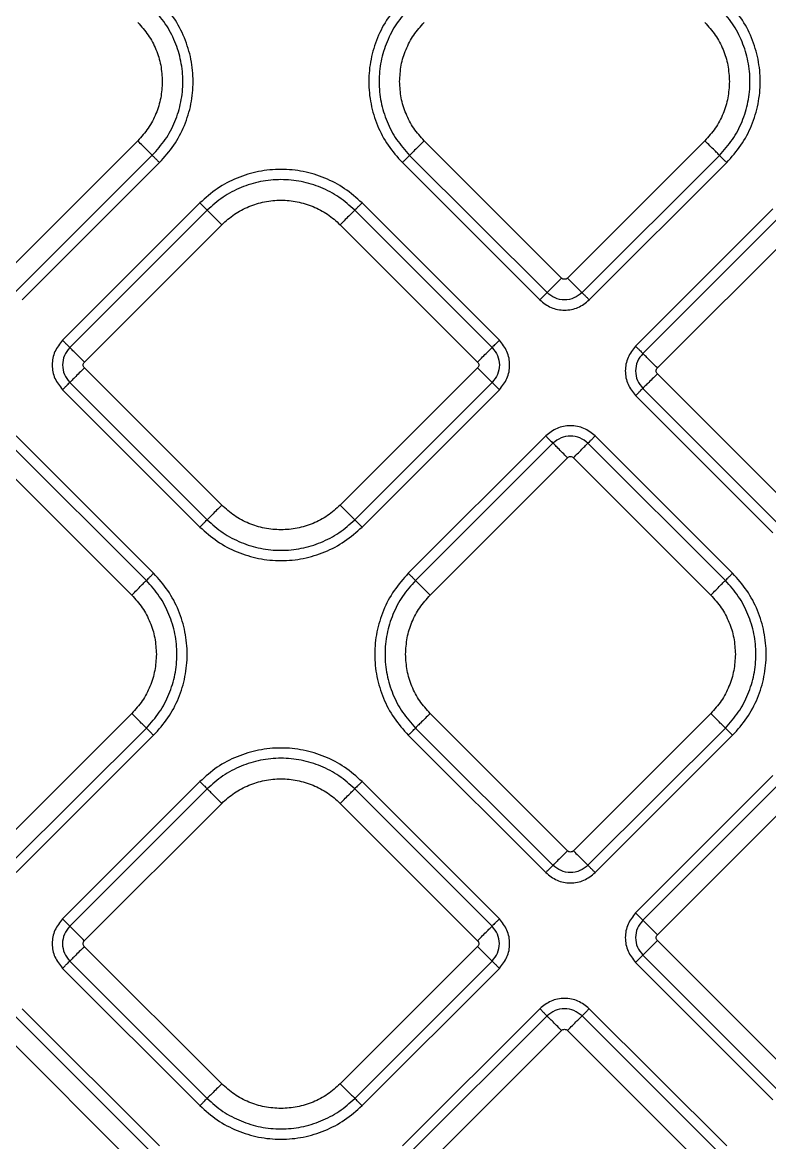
# Model space of a CAD drawing. Extents: x 939 to 1039, y 781 to 934.
# Drawn here: x 992.18 to 995.76, y 843.05 to 848.43 of the extents above; entities that cross this region are included whole.
import ezdxf

# ---------------------------------------------------------------- set-up
doc = ezdxf.new("R2010")
doc.units = 0
doc.header["$MEASUREMENT"] = 0
doc.layers.add('1', color=4, linetype='Continuous')

# ---------------------------------------------------------------- blocks, each defined once
blk = doc.blocks.new('Envoy')
at = {"layer": '1', "color": 3, "linetype": 'Continuous', "lineweight": 25}
for p, q in [((54.0744, 48.6874), (53.4156, 48.0286)), ((56.1068, 48.0285), (55.4479, 48.6874)), ((56.7939, 48.6874), (56.135, 48.0285)), ((53.4853, 47.9588), (54.1441, 48.6177)), ((55.3782, 48.6176), (56.037, 47.9588)), ((56.2048, 47.9588), (56.8636, 48.6176)), ((53.5202, 47.924), (54.179, 48.5828)), ((55.3434, 48.5828), (56.0022, 47.924)), ((56.2397, 47.924), (56.8985, 48.5828)), ((54.3725, 48.3893), (53.7137, 47.7305)), ((55.8086, 47.7305), (55.1498, 48.3893)), ((54.4074, 48.3544), (53.7486, 47.6956)), ((55.7738, 47.6956), (55.115, 48.3544)), ((57.1205, 48.3608), (56.4617, 47.7019)), ((57.1554, 48.3259), (56.4965, 47.6671)), ((53.8183, 47.6258), (54.4771, 48.2847)), ((55.0452, 48.2847), (55.7041, 47.6258)), ((56.5662, 47.5973), (57.2251, 48.2562)), ((54.4771, 46.9387), (53.8183, 47.5976)), ((55.7041, 47.5976), (55.0452, 46.9387)), ((53.7486, 47.5278), (54.4074, 46.869)), ((55.115, 46.869), (55.7738, 47.5278)), ((57.2251, 46.9102), (56.5662, 47.5691)), ((53.7137, 47.493), (54.3725, 46.8342)), ((55.1498, 46.8342), (55.8086, 47.493)), ((56.4617, 47.4645), (57.1205, 46.8056)), ((56.4965, 47.4993), (57.1554, 46.8405)), ((54.1505, 46.6121), (53.4917, 47.2709)), ((56.0307, 47.2709), (55.3719, 46.6121)), ((56.927, 46.6121), (56.2682, 47.2709)), ((54.1156, 46.5772), (53.4568, 47.2361)), ((56.0656, 47.2361), (55.4067, 46.5773)), ((56.8921, 46.5773), (56.2333, 47.2361)), ((53.387, 47.1663), (54.0459, 46.5075)), ((55.4764, 46.5075), (56.1353, 47.1664)), ((56.1636, 47.1664), (56.8224, 46.5075)), ((54.0459, 45.9394), (53.387, 45.2805)), ((56.1353, 45.2806), (55.4764, 45.9394)), ((56.8224, 45.9394), (56.1636, 45.2806)), ((53.4568, 45.2108), (54.1156, 45.8696)), ((55.4067, 45.8697), (56.0656, 45.2108)), ((56.2333, 45.2108), (56.8921, 45.8697)), ((53.4917, 45.176), (54.1505, 45.8348)), ((55.3719, 45.8348), (56.0307, 45.176)), ((56.2682, 45.176), (56.927, 45.8348)), ((57.1205, 45.6413), (56.4617, 44.9825)), ((54.3725, 45.6128), (53.7137, 44.9539)), ((55.8086, 44.9539), (55.1498, 45.6128)), ((57.1554, 45.6064), (56.4966, 44.9476)), ((54.4074, 45.5779), (53.7485, 44.9191)), ((55.7738, 44.9191), (55.1149, 45.5779)), ((56.5663, 44.8778), (57.2251, 45.5367)), ((53.8182, 44.8493), (54.4771, 45.5082)), ((55.0452, 45.5082), (55.704, 44.8493)), ((57.2251, 44.1907), (56.5663, 44.8496)), ((54.4771, 44.1622), (53.8182, 44.8211)), ((55.704, 44.8211), (55.0452, 44.1622)), ((56.4966, 44.7798), (57.1554, 44.121)), ((53.7485, 44.7513), (54.4074, 44.0925)), ((55.1149, 44.0925), (55.7738, 44.7513)), ((56.4617, 44.745), (57.1205, 44.0862)), ((53.7137, 44.7165), (54.3725, 44.0576)), ((55.1498, 44.0576), (55.8086, 44.7165)), ((54.179, 43.8641), (53.5202, 44.5229)), ((56.0022, 44.5229), (55.3434, 43.8641)), ((56.8985, 43.8641), (56.2397, 44.5229)), ((54.1441, 43.8293), (53.4853, 44.4881)), ((56.037, 44.4881), (55.3782, 43.8292)), ((56.8636, 43.8292), (56.2048, 44.4881)), ((53.4156, 44.4184), (54.0744, 43.7595)), ((55.4479, 43.7595), (56.1068, 44.4183)), ((56.135, 44.4183), (56.7939, 43.7595))]:
    blk.add_line(p, q, dxfattribs=at)
for points, knots in [([(54.179, 48.5828), (54.203, 48.6097), (54.2509, 48.6635), (54.3012, 48.76), (54.3329, 48.8635), (54.3435, 48.9715), (54.3329, 49.0794), (54.3012, 49.183), (54.2509, 49.2795), (54.203, 49.3332), (54.179, 49.3601)], [0, 0, 0, 0, 0.1249999, 0.2499999, 0.375, 0.5, 0.625, 0.7500001, 0.8750001, 1, 1, 1, 1]), ([(55.3434, 49.3601), (55.3194, 49.3332), (55.2714, 49.2794), (55.2211, 49.1829), (55.1894, 49.0794), (55.1789, 48.9714), (55.1894, 48.8635), (55.2211, 48.7599), (55.2714, 48.6634), (55.3194, 48.6097), (55.3434, 48.5828)], [0, 0, 0, 0, 0.1250001, 0.25, 0.375, 0.5, 0.625, 0.75, 0.8749999, 1, 1, 1, 1]), ([(56.8985, 48.5828), (56.9225, 48.6097), (56.9704, 48.6634), (57.0207, 48.7599), (57.0524, 48.8635), (57.063, 48.9714), (57.0524, 49.0794), (57.0207, 49.1829), (56.9704, 49.2794), (56.9225, 49.3332), (56.8985, 49.3601)], [0, 0, 0, 0, 0.1250001, 0.25, 0.375, 0.5, 0.625, 0.75, 0.8749999, 1, 1, 1, 1]), ([(54.1441, 48.6177), (54.166, 48.6422), (54.2096, 48.6911), (54.2554, 48.7789), (54.2843, 48.8732), (54.2939, 48.9715), (54.2843, 49.0697), (54.2554, 49.164), (54.2096, 49.2518), (54.166, 49.3008), (54.1441, 49.3253)], [0, 0, 0, 0, 0.125, 0.25, 0.375, 0.5, 0.625, 0.75, 0.875, 1, 1, 1, 1]), ([(55.3782, 49.3252), (55.3564, 49.3008), (55.3127, 49.2518), (55.2669, 49.164), (55.2381, 49.0697), (55.2285, 48.9714), (55.2381, 48.8732), (55.2669, 48.7789), (55.3127, 48.6911), (55.3564, 48.6421), (55.3782, 48.6176)], [0, 0, 0, 0, 0.125, 0.25, 0.375, 0.5, 0.625, 0.75, 0.875, 1, 1, 1, 1]), ([(56.8636, 48.6176), (56.8854, 48.6421), (56.9291, 48.6911), (56.9749, 48.7789), (57.0037, 48.8732), (57.0134, 48.9714), (57.0037, 49.0697), (56.9749, 49.164), (56.9291, 49.2518), (56.8854, 49.3008), (56.8636, 49.3252)], [0, 0, 0, 0, 0.125, 0.25, 0.375, 0.5, 0.625, 0.75, 0.875, 1, 1, 1, 1]), ([(54.0744, 49.2555), (54.0919, 49.2359), (54.127, 49.1966), (54.1636, 49.1261), (54.1876, 49.0504), (54.1906, 48.9978), (54.1921, 48.9715)], [0, 0, 0, 0, 0.25, 0.5, 0.75, 1, 1, 1, 1]), ([(55.3303, 48.9714), (55.3318, 48.9977), (55.3347, 49.0503), (55.3588, 49.126), (55.3953, 49.1966), (55.4304, 49.2359), (55.4479, 49.2555)], [0, 0, 0, 0, 0.25, 0.499999, 0.75, 1, 1, 1, 1]), ([(56.7939, 49.2555), (56.8114, 49.2359), (56.8465, 49.1966), (56.883, 49.126), (56.9071, 49.0503), (56.9101, 48.9977), (56.9115, 48.9714)], [0, 0, 0, 0, 0.249999, 0.5, 0.75, 1, 1, 1, 1]), ([(54.1921, 48.9715), (54.1906, 48.9452), (54.1876, 48.8926), (54.1636, 48.8169), (54.127, 48.7463), (54.0919, 48.7071), (54.0744, 48.6874)], [0, 0, 0, 0, 0.25, 0.500001, 0.75, 1, 1, 1, 1]), ([(55.4479, 48.6874), (55.4304, 48.707), (55.3953, 48.7463), (55.3588, 48.8168), (55.3347, 48.8925), (55.3318, 48.9451), (55.3303, 48.9714)], [0, 0, 0, 0, 0.25, 0.500001, 0.75, 1, 1, 1, 1]), ([(56.9115, 48.9714), (56.9101, 48.9451), (56.9071, 48.8925), (56.883, 48.8168), (56.8465, 48.7463), (56.8114, 48.707), (56.7939, 48.6874)], [0, 0, 0, 0, 0.25, 0.5, 0.750001, 1, 1, 1, 1]), ([(54.1441, 48.6177), (54.1419, 48.6199), (54.1375, 48.6243), (54.1209, 48.6409), (54.0992, 48.6626), (54.0827, 48.6791), (54.0744, 48.6874)], [0, 0, 0, 0, 0.25001, 0.500003, 0.750001, 1, 1, 1, 1]), ([(55.4479, 48.6874), (55.4397, 48.6791), (55.4231, 48.6625), (55.4014, 48.6409), (55.3848, 48.6243), (55.3804, 48.6199), (55.3782, 48.6176)], [0, 0, 0, 0, 0.2500003, 0.4999966, 0.7499899, 1, 1, 1, 1]), ([(56.8636, 48.6176), (56.8614, 48.6199), (56.857, 48.6243), (56.8404, 48.6409), (56.8187, 48.6625), (56.8022, 48.6791), (56.7939, 48.6874)], [0, 0, 0, 0, 0.250011, 0.500005, 0.750002, 1, 1, 1, 1]), ([(54.1441, 48.6177), (54.1452, 48.6166), (54.1474, 48.6144), (54.1557, 48.6061), (54.1666, 48.5952), (54.1748, 48.587), (54.179, 48.5828)], [0, 0, 0, 0, 0.250001, 0.5, 0.749995, 1, 1, 1, 1]), ([(55.3434, 48.5828), (55.3475, 48.5869), (55.3558, 48.5952), (55.3666, 48.606), (55.3749, 48.6143), (55.3771, 48.6165), (55.3782, 48.6176)], [0, 0, 0, 0, 0.250005, 0.499999, 0.750002, 1, 1, 1, 1]), ([(56.8636, 48.6176), (56.8647, 48.6165), (56.8669, 48.6143), (56.8752, 48.606), (56.8861, 48.5952), (56.8943, 48.5869), (56.8985, 48.5828)], [0, 0, 0, 0, 0.2500008, 0.5000004, 0.7499941, 1, 1, 1, 1]), ([(55.1498, 48.3893), (55.1229, 48.4133), (55.0692, 48.4612), (54.9727, 48.5115), (54.8691, 48.5432), (54.7612, 48.5538), (54.6532, 48.5432), (54.5497, 48.5115), (54.4532, 48.4612), (54.3994, 48.4133), (54.3725, 48.3893)], [0, 0, 0, 0, 0.125, 0.25, 0.375, 0.5, 0.625, 0.75, 0.875, 1, 1, 1, 1]), ([(55.115, 48.3544), (55.0905, 48.3762), (55.0416, 48.4199), (54.9537, 48.4657), (54.8595, 48.4945), (54.7612, 48.5041), (54.6629, 48.4945), (54.5686, 48.4657), (54.4808, 48.4199), (54.4319, 48.3762), (54.4074, 48.3544)], [0, 0, 0, 0, 0.125, 0.25, 0.375, 0.5, 0.625, 0.75, 0.875, 1, 1, 1, 1]), ([(54.3725, 48.3893), (54.3767, 48.3851), (54.3849, 48.3768), (54.3958, 48.366), (54.4041, 48.3577), (54.4063, 48.3555), (54.4074, 48.3544)], [0, 0, 0, 0, 0.250007, 0.500002, 0.750001, 1, 1, 1, 1]), ([(54.4771, 48.2847), (54.4968, 48.3022), (54.5361, 48.3373), (54.6066, 48.374), (54.6823, 48.3972), (54.7612, 48.4049), (54.8401, 48.3972), (54.9158, 48.374), (54.9863, 48.3373), (55.0256, 48.3022), (55.0452, 48.2847)], [0, 0, 0, 0, 0.125, 0.25, 0.375, 0.5, 0.625, 0.75, 0.875, 1, 1, 1, 1]), ([(55.115, 48.3544), (55.1161, 48.3555), (55.1183, 48.3577), (55.1266, 48.366), (55.1374, 48.3768), (55.1457, 48.3851), (55.1498, 48.3893)], [0, 0, 0, 0, 0.25, 0.5, 0.74999, 1, 1, 1, 1]), ([(54.4771, 48.2847), (54.4688, 48.293), (54.4523, 48.3095), (54.4306, 48.3312), (54.414, 48.3478), (54.4096, 48.3522), (54.4074, 48.3544)], [0, 0, 0, 0, 0.2500004, 0.4999968, 0.7499903, 1, 1, 1, 1]), ([(55.115, 48.3544), (55.1128, 48.3522), (55.1083, 48.3478), (55.0917, 48.3312), (55.0701, 48.3095), (55.0535, 48.293), (55.0452, 48.2847)], [0, 0, 0, 0, 0.250009, 0.500004, 0.749998, 1, 1, 1, 1]), ([(56.1068, 48.0285), (56.0985, 48.0203), (56.0819, 48.0037), (56.0603, 47.982), (56.0437, 47.9655), (56.0393, 47.961), (56.037, 47.9588)], [0, 0, 0, 0, 0.25, 0.499998, 0.749991, 1, 1, 1, 1]), ([(56.135, 48.0285), (56.133, 48.0269), (56.1288, 48.0236), (56.1209, 48.0222), (56.113, 48.0236), (56.1088, 48.0269), (56.1068, 48.0285)], [0, 0, 0, 0, 0.250234, 0.500008, 0.749782, 1, 1, 1, 1]), ([(56.135, 48.0285), (56.1433, 48.0203), (56.1599, 48.0037), (56.1815, 47.982), (56.1981, 47.9655), (56.2026, 47.961), (56.2048, 47.9588)], [0, 0, 0, 0, 0.249998, 0.499996, 0.749989, 1, 1, 1, 1]), ([(56.037, 47.9588), (56.0359, 47.9577), (56.0337, 47.9555), (56.0254, 47.9472), (56.0146, 47.9364), (56.0063, 47.9281), (56.0022, 47.924)], [0, 0, 0, 0, 0.250001, 0.499999, 0.749995, 1, 1, 1, 1]), ([(56.2048, 47.9588), (56.1925, 47.9491), (56.168, 47.9298), (56.1209, 47.9212), (56.0739, 47.9298), (56.0493, 47.9491), (56.037, 47.9588)], [0, 0, 0, 0, 0.249863, 0.499987, 0.750125, 1, 1, 1, 1]), ([(56.2397, 47.924), (56.2355, 47.9281), (56.2272, 47.9364), (56.2164, 47.9472), (56.2081, 47.9555), (56.2059, 47.9577), (56.2048, 47.9588)], [0, 0, 0, 0, 0.250005, 0.500002, 0.75, 1, 1, 1, 1]), ([(56.0022, 47.924), (56.0195, 47.9102), (56.0543, 47.8828), (56.1209, 47.8708), (56.1876, 47.8828), (56.2223, 47.9102), (56.2397, 47.924)], [0, 0, 0, 0, 0.250071, 0.500018, 0.749932, 1, 1, 1, 1]), ([(53.7137, 47.7305), (53.7, 47.7131), (53.6726, 47.6784), (53.6605, 47.6117), (53.6725, 47.5451), (53.7, 47.5103), (53.7137, 47.493)], [0, 0, 0, 0, 0.2500671, 0.499983, 0.7499297, 1, 1, 1, 1]), ([(53.7137, 47.7305), (53.7179, 47.7263), (53.7261, 47.718), (53.7369, 47.7072), (53.7452, 47.6989), (53.7475, 47.6967), (53.7486, 47.6956)], [0, 0, 0, 0, 0.250008, 0.500001, 0.75, 1, 1, 1, 1]), ([(53.7486, 47.6956), (53.7389, 47.6833), (53.7195, 47.6588), (53.711, 47.6117), (53.7195, 47.5647), (53.7389, 47.5401), (53.7486, 47.5278)], [0, 0, 0, 0, 0.249861, 0.499986, 0.750124, 1, 1, 1, 1]), ([(53.8183, 47.6258), (53.81, 47.6341), (53.7934, 47.6507), (53.7718, 47.6723), (53.7552, 47.6889), (53.7508, 47.6934), (53.7486, 47.6956)], [0, 0, 0, 0, 0.250001, 0.4999966, 0.7499905, 1, 1, 1, 1]), ([(55.7041, 47.6258), (55.7124, 47.6341), (55.7289, 47.6507), (55.7506, 47.6723), (55.7672, 47.6889), (55.7716, 47.6934), (55.7738, 47.6956)], [0, 0, 0, 0, 0.250001, 0.499998, 0.749991, 1, 1, 1, 1]), ([(55.8086, 47.7305), (55.8045, 47.7263), (55.7962, 47.718), (55.7854, 47.7072), (55.7771, 47.6989), (55.7749, 47.6967), (55.7738, 47.6956)], [0, 0, 0, 0, 0.250002, 0.5, 0.75, 1, 1, 1, 1]), ([(55.7738, 47.6956), (55.7835, 47.6833), (55.8028, 47.6588), (55.8114, 47.6117), (55.8028, 47.5647), (55.7835, 47.5401), (55.7738, 47.5278)], [0, 0, 0, 0, 0.249861, 0.499986, 0.750123, 1, 1, 1, 1]), ([(55.8086, 47.493), (55.8224, 47.5103), (55.8498, 47.5451), (55.8619, 47.6117), (55.8498, 47.6784), (55.8224, 47.7131), (55.8086, 47.7305)], [0, 0, 0, 0, 0.250071, 0.500017, 0.749933, 1, 1, 1, 1]), ([(56.4617, 47.7019), (56.448, 47.6846), (56.4205, 47.6498), (56.4085, 47.5832), (56.4205, 47.5166), (56.448, 47.4818), (56.4617, 47.4645)], [0, 0, 0, 0, 0.250067, 0.499983, 0.74993, 1, 1, 1, 1]), ([(56.4617, 47.7019), (56.4658, 47.6978), (56.4741, 47.6895), (56.4849, 47.6787), (56.4932, 47.6704), (56.4954, 47.6682), (56.4965, 47.6671)], [0, 0, 0, 0, 0.2500066, 0.5000007, 0.7500005, 1, 1, 1, 1]), ([(53.8183, 47.5976), (53.8166, 47.5996), (53.8134, 47.6038), (53.8119, 47.6117), (53.8134, 47.6196), (53.8166, 47.6238), (53.8183, 47.6258)], [0, 0, 0, 0, 0.2502321, 0.4999997, 0.7497719, 1, 1, 1, 1]), ([(55.7041, 47.6258), (55.7057, 47.6238), (55.709, 47.6196), (55.7104, 47.6117), (55.709, 47.6038), (55.7057, 47.5996), (55.7041, 47.5976)], [0, 0, 0, 0, 0.250231, 0.5, 0.749765, 1, 1, 1, 1]), ([(56.4965, 47.6671), (56.4869, 47.6548), (56.4675, 47.6303), (56.4589, 47.5832), (56.4675, 47.5361), (56.4869, 47.5116), (56.4965, 47.4993)], [0, 0, 0, 0, 0.249861, 0.499986, 0.750123, 1, 1, 1, 1]), ([(56.5662, 47.5973), (56.558, 47.6056), (56.5414, 47.6222), (56.5198, 47.6438), (56.5032, 47.6604), (56.4987, 47.6648), (56.4965, 47.6671)], [0, 0, 0, 0, 0.2499979, 0.499996, 0.7499894, 1, 1, 1, 1]), ([(53.8183, 47.5976), (53.81, 47.5893), (53.7934, 47.5727), (53.7718, 47.5511), (53.7552, 47.5345), (53.7508, 47.5301), (53.7486, 47.5278)], [0, 0, 0, 0, 0.2500004, 0.4999962, 0.7499903, 1, 1, 1, 1]), ([(55.7041, 47.5976), (55.7124, 47.5893), (55.7289, 47.5727), (55.7506, 47.5511), (55.7672, 47.5345), (55.7716, 47.5301), (55.7738, 47.5278)], [0, 0, 0, 0, 0.25, 0.499998, 0.749991, 1, 1, 1, 1]), ([(56.5662, 47.5691), (56.5646, 47.5711), (56.5614, 47.5753), (56.5599, 47.5832), (56.5614, 47.5911), (56.5646, 47.5953), (56.5662, 47.5973)], [0, 0, 0, 0, 0.2502254, 0.5, 0.7497746, 1, 1, 1, 1]), ([(53.7137, 47.493), (53.7179, 47.4971), (53.7261, 47.5054), (53.7369, 47.5162), (53.7452, 47.5245), (53.7475, 47.5267), (53.7486, 47.5278)], [0, 0, 0, 0, 0.250008, 0.500001, 0.75, 1, 1, 1, 1]), ([(55.7738, 47.5278), (55.7749, 47.5267), (55.7771, 47.5245), (55.7854, 47.5162), (55.7962, 47.5054), (55.8045, 47.4971), (55.8086, 47.493)], [0, 0, 0, 0, 0.25, 0.5, 0.749998, 1, 1, 1, 1]), ([(56.5662, 47.5691), (56.558, 47.5608), (56.5414, 47.5442), (56.5198, 47.5226), (56.5032, 47.506), (56.4987, 47.5015), (56.4965, 47.4993)], [0, 0, 0, 0, 0.249998, 0.4999962, 0.7499893, 1, 1, 1, 1]), ([(56.4617, 47.4645), (56.4658, 47.4686), (56.4741, 47.4769), (56.4849, 47.4877), (56.4932, 47.496), (56.4954, 47.4982), (56.4965, 47.4993)], [0, 0, 0, 0, 0.250008, 0.500001, 0.75, 1, 1, 1, 1]), ([(56.2682, 47.2709), (56.2508, 47.2847), (56.2161, 47.3121), (56.1494, 47.3241), (56.0828, 47.3121), (56.048, 47.2847), (56.0307, 47.2709)], [0, 0, 0, 0, 0.250066, 0.499983, 0.749931, 1, 1, 1, 1]), ([(56.0307, 47.2709), (56.0348, 47.2668), (56.0431, 47.2585), (56.0539, 47.2477), (56.0622, 47.2394), (56.0644, 47.2372), (56.0656, 47.2361)], [0, 0, 0, 0, 0.250007, 0.499999, 0.749998, 1, 1, 1, 1]), ([(56.2333, 47.2361), (56.221, 47.2458), (56.1965, 47.2651), (56.1494, 47.2737), (56.1024, 47.2651), (56.0778, 47.2458), (56.0656, 47.2361)], [0, 0, 0, 0, 0.24986, 0.499987, 0.750123, 1, 1, 1, 1]), ([(56.2682, 47.2709), (56.264, 47.2668), (56.2557, 47.2585), (56.2449, 47.2477), (56.2366, 47.2394), (56.2344, 47.2372), (56.2333, 47.2361)], [0, 0, 0, 0, 0.250007, 0.499999, 0.749998, 1, 1, 1, 1]), ([(56.1353, 47.1664), (56.127, 47.1746), (56.1104, 47.1912), (56.0888, 47.2129), (56.0722, 47.2295), (56.0678, 47.2339), (56.0656, 47.2361)], [0, 0, 0, 0, 0.2500005, 0.4999957, 0.7499907, 1, 1, 1, 1]), ([(56.1636, 47.1664), (56.1718, 47.1746), (56.1884, 47.1912), (56.21, 47.2129), (56.2266, 47.2295), (56.2311, 47.2339), (56.2333, 47.2361)], [0, 0, 0, 0, 0.2500005, 0.4999957, 0.7499907, 1, 1, 1, 1]), ([(56.1353, 47.1664), (56.1374, 47.168), (56.1415, 47.1713), (56.1494, 47.1727), (56.1573, 47.1713), (56.1615, 47.168), (56.1636, 47.1664)], [0, 0, 0, 0, 0.250236, 0.499991, 0.749764, 1, 1, 1, 1]), ([(54.4771, 46.9387), (54.4688, 46.9305), (54.4523, 46.9139), (54.4306, 46.8922), (54.414, 46.8756), (54.4096, 46.8712), (54.4074, 46.869)], [0, 0, 0, 0, 0.249999, 0.499997, 0.74999, 1, 1, 1, 1]), ([(55.0452, 46.9387), (55.0256, 46.9212), (54.9863, 46.8861), (54.9158, 46.8494), (54.8401, 46.8262), (54.7612, 46.8185), (54.6823, 46.8262), (54.6066, 46.8494), (54.5361, 46.8861), (54.4968, 46.9212), (54.4771, 46.9387)], [0, 0, 0, 0, 0.125, 0.25, 0.375, 0.5, 0.625, 0.75, 0.875, 1, 1, 1, 1]), ([(55.0452, 46.9387), (55.0535, 46.9305), (55.0701, 46.9139), (55.0917, 46.8922), (55.1083, 46.8756), (55.1128, 46.8712), (55.115, 46.869)], [0, 0, 0, 0, 0.2500005, 0.4999958, 0.7499908, 1, 1, 1, 1]), ([(54.3725, 46.8342), (54.3767, 46.8383), (54.3849, 46.8466), (54.3958, 46.8574), (54.4041, 46.8657), (54.4063, 46.8679), (54.4074, 46.869)], [0, 0, 0, 0, 0.250007, 0.500001, 0.75, 1, 1, 1, 1]), ([(54.3725, 46.8342), (54.3994, 46.8102), (54.4532, 46.7622), (54.5497, 46.7119), (54.6532, 46.6802), (54.7612, 46.6696), (54.8691, 46.6802), (54.9727, 46.7119), (55.0692, 46.7622), (55.1229, 46.8102), (55.1498, 46.8342)], [0, 0, 0, 0, 0.125, 0.25, 0.375, 0.5, 0.625, 0.75, 0.875, 1, 1, 1, 1]), ([(54.4074, 46.869), (54.4319, 46.8472), (54.4808, 46.8035), (54.5686, 46.7577), (54.6629, 46.7289), (54.7612, 46.7193), (54.8595, 46.7289), (54.9537, 46.7577), (55.0416, 46.8035), (55.0905, 46.8472), (55.115, 46.869)], [0, 0, 0, 0, 0.125, 0.25, 0.375, 0.5, 0.625, 0.75, 0.875, 1, 1, 1, 1]), ([(55.1498, 46.8342), (55.1457, 46.8383), (55.1374, 46.8466), (55.1266, 46.8574), (55.1183, 46.8657), (55.1161, 46.8679), (55.115, 46.869)], [0, 0, 0, 0, 0.25001, 0.499999, 0.75, 1, 1, 1, 1]), ([(54.1505, 46.6121), (54.1463, 46.6079), (54.1381, 46.5997), (54.1272, 46.5888), (54.1189, 46.5805), (54.1167, 46.5783), (54.1156, 46.5772)], [0, 0, 0, 0, 0.250007, 0.500001, 0.75, 1, 1, 1, 1]), ([(54.1505, 45.8348), (54.1745, 45.8617), (54.2224, 45.9154), (54.2727, 46.0119), (54.3044, 46.1155), (54.315, 46.2234), (54.3044, 46.3314), (54.2727, 46.4349), (54.2224, 46.5314), (54.1745, 46.5852), (54.1505, 46.6121)], [0, 0, 0, 0, 0.125, 0.25, 0.375, 0.5, 0.625, 0.75, 0.875, 1, 1, 1, 1]), ([(55.3719, 46.6121), (55.3479, 46.5852), (55.2999, 46.5315), (55.2496, 46.435), (55.2179, 46.3314), (55.2074, 46.2235), (55.2179, 46.1155), (55.2496, 46.012), (55.2999, 45.9155), (55.3479, 45.8617), (55.3719, 45.8348)], [0, 0, 0, 0, 0.125, 0.25, 0.375, 0.5, 0.625, 0.75, 0.875, 1, 1, 1, 1]), ([(55.3719, 46.6121), (55.376, 46.608), (55.3843, 46.5997), (55.3951, 46.5889), (55.4034, 46.5806), (55.4056, 46.5784), (55.4067, 46.5773)], [0, 0, 0, 0, 0.250004, 0.499998, 0.749999, 1, 1, 1, 1]), ([(56.927, 46.6121), (56.9228, 46.608), (56.9146, 46.5997), (56.9037, 46.5889), (56.8954, 46.5806), (56.8932, 46.5784), (56.8921, 46.5773)], [0, 0, 0, 0, 0.250009, 0.499999, 0.75, 1, 1, 1, 1]), ([(56.927, 45.8348), (56.951, 45.8617), (56.9989, 45.9155), (57.0492, 46.012), (57.0809, 46.1155), (57.0915, 46.2235), (57.0809, 46.3314), (57.0492, 46.435), (56.9989, 46.5315), (56.951, 46.5852), (56.927, 46.6121)], [0, 0, 0, 0, 0.125, 0.25, 0.375, 0.5, 0.625, 0.75, 0.875, 1, 1, 1, 1]), ([(54.0459, 46.5075), (54.0542, 46.5158), (54.0707, 46.5323), (54.0924, 46.554), (54.109, 46.5706), (54.1134, 46.575), (54.1156, 46.5772)], [0, 0, 0, 0, 0.25, 0.499996, 0.74999, 1, 1, 1, 1]), ([(54.1156, 45.8696), (54.1374, 45.8941), (54.1811, 45.9431), (54.2269, 46.0309), (54.2557, 46.1252), (54.2654, 46.2234), (54.2557, 46.3217), (54.2269, 46.416), (54.1811, 46.5038), (54.1374, 46.5528), (54.1156, 46.5772)], [0, 0, 0, 0, 0.125, 0.25, 0.375, 0.5, 0.625, 0.75, 0.875, 1, 1, 1, 1]), ([(55.4067, 46.5773), (55.3849, 46.5528), (55.3412, 46.5038), (55.2954, 46.416), (55.2666, 46.3217), (55.257, 46.2235), (55.2666, 46.1252), (55.2954, 46.0309), (55.3412, 45.9431), (55.3849, 45.8942), (55.4067, 45.8697)], [0, 0, 0, 0, 0.125, 0.25, 0.375, 0.5, 0.625, 0.75, 0.875, 1, 1, 1, 1]), ([(55.4764, 46.5075), (55.4682, 46.5158), (55.4516, 46.5324), (55.43, 46.554), (55.4134, 46.5706), (55.4089, 46.575), (55.4067, 46.5773)], [0, 0, 0, 0, 0.2500004, 0.4999978, 0.7499908, 1, 1, 1, 1]), ([(56.8224, 46.5075), (56.8307, 46.5158), (56.8472, 46.5324), (56.8689, 46.554), (56.8855, 46.5706), (56.8899, 46.575), (56.8921, 46.5773)], [0, 0, 0, 0, 0.250001, 0.499996, 0.749991, 1, 1, 1, 1]), ([(56.8921, 45.8697), (56.914, 45.8942), (56.9576, 45.9431), (57.0034, 46.0309), (57.0323, 46.1252), (57.0419, 46.2235), (57.0323, 46.3217), (57.0034, 46.416), (56.9576, 46.5038), (56.914, 46.5528), (56.8921, 46.5773)], [0, 0, 0, 0, 0.125, 0.25, 0.375, 0.5, 0.625, 0.75, 0.875, 1, 1, 1, 1]), ([(54.0459, 46.5075), (54.0634, 46.4879), (54.0985, 46.4486), (54.135, 46.378), (54.1591, 46.3023), (54.1621, 46.2497), (54.1635, 46.2234)], [0, 0, 0, 0, 0.25, 0.5, 0.75, 1, 1, 1, 1]), ([(55.3588, 46.2235), (55.3603, 46.2498), (55.3632, 46.3024), (55.3873, 46.3781), (55.4238, 46.4486), (55.4589, 46.4879), (55.4764, 46.5075)], [0, 0, 0, 0, 0.25, 0.5, 0.75, 1, 1, 1, 1]), ([(56.8224, 46.5075), (56.8399, 46.4879), (56.875, 46.4486), (56.9116, 46.3781), (56.9356, 46.3024), (56.9386, 46.2498), (56.9401, 46.2235)], [0, 0, 0, 0, 0.25, 0.5, 0.75, 1, 1, 1, 1]), ([(54.1635, 46.2234), (54.1621, 46.1971), (54.1591, 46.1445), (54.135, 46.0688), (54.0985, 45.9983), (54.0634, 45.959), (54.0459, 45.9394)], [0, 0, 0, 0, 0.25, 0.5, 0.75, 1, 1, 1, 1]), ([(55.4764, 45.9394), (55.4589, 45.9591), (55.4238, 45.9983), (55.3873, 46.0689), (55.3632, 46.1446), (55.3603, 46.1972), (55.3588, 46.2235)], [0, 0, 0, 0, 0.25, 0.5, 0.75, 1, 1, 1, 1]), ([(56.9401, 46.2235), (56.9386, 46.1972), (56.9356, 46.1446), (56.9116, 46.0689), (56.875, 45.9983), (56.8399, 45.9591), (56.8224, 45.9394)], [0, 0, 0, 0, 0.25, 0.5, 0.75, 1, 1, 1, 1]), ([(54.1156, 45.8696), (54.1134, 45.8719), (54.109, 45.8763), (54.0924, 45.8929), (54.0707, 45.9145), (54.0542, 45.9311), (54.0459, 45.9394)], [0, 0, 0, 0, 0.25001, 0.500004, 0.749999, 1, 1, 1, 1]), ([(55.4764, 45.9394), (55.4682, 45.9311), (55.4516, 45.9146), (55.43, 45.8929), (55.4134, 45.8763), (55.4089, 45.8719), (55.4067, 45.8697)], [0, 0, 0, 0, 0.250001, 0.499998, 0.749991, 1, 1, 1, 1]), ([(56.8921, 45.8697), (56.8899, 45.8719), (56.8855, 45.8763), (56.8689, 45.8929), (56.8472, 45.9146), (56.8307, 45.9311), (56.8224, 45.9394)], [0, 0, 0, 0, 0.2500093, 0.5000044, 0.7499993, 1, 1, 1, 1]), ([(54.1156, 45.8696), (54.1167, 45.8685), (54.1189, 45.8663), (54.1272, 45.858), (54.1381, 45.8472), (54.1463, 45.8389), (54.1505, 45.8348)], [0, 0, 0, 0, 0.2499994, 0.4999985, 0.7499934, 1, 1, 1, 1]), ([(55.3719, 45.8348), (55.376, 45.839), (55.3843, 45.8472), (55.3951, 45.8581), (55.4034, 45.8664), (55.4056, 45.8686), (55.4067, 45.8697)], [0, 0, 0, 0, 0.2500037, 0.4999986, 0.7499996, 1, 1, 1, 1]), ([(56.8921, 45.8697), (56.8932, 45.8686), (56.8954, 45.8664), (56.9037, 45.8581), (56.9146, 45.8472), (56.9228, 45.839), (56.927, 45.8348)], [0, 0, 0, 0, 0.2500002, 0.5000011, 0.7499906, 1, 1, 1, 1]), ([(55.1498, 45.6128), (55.1229, 45.6367), (55.0691, 45.6847), (54.9727, 45.735), (54.8691, 45.7667), (54.7611, 45.7773), (54.6532, 45.7667), (54.5496, 45.735), (54.4531, 45.6847), (54.3994, 45.6367), (54.3725, 45.6128)], [0, 0, 0, 0, 0.125, 0.25, 0.375, 0.5, 0.625, 0.75, 0.875, 1, 1, 1, 1]), ([(55.1149, 45.5779), (55.0905, 45.5997), (55.0415, 45.6434), (54.9537, 45.6892), (54.8594, 45.718), (54.7611, 45.7276), (54.6629, 45.718), (54.5686, 45.6892), (54.4808, 45.6434), (54.4318, 45.5997), (54.4074, 45.5779)], [0, 0, 0, 0, 0.125, 0.25, 0.375, 0.5, 0.625, 0.75, 0.875, 1, 1, 1, 1]), ([(54.3725, 45.6128), (54.3766, 45.6086), (54.3849, 45.6003), (54.3957, 45.5895), (54.404, 45.5812), (54.4063, 45.579), (54.4074, 45.5779)], [0, 0, 0, 0, 0.250004, 0.5, 0.749999, 1, 1, 1, 1]), ([(54.4771, 45.5082), (54.4967, 45.5257), (54.536, 45.5608), (54.6066, 45.5975), (54.6822, 45.6207), (54.7611, 45.6284), (54.8401, 45.6207), (54.9157, 45.5975), (54.9863, 45.5608), (55.0256, 45.5257), (55.0452, 45.5082)], [0, 0, 0, 0, 0.125, 0.25, 0.375, 0.5, 0.625, 0.75, 0.875, 1, 1, 1, 1]), ([(55.1498, 45.6128), (55.1457, 45.6086), (55.1374, 45.6003), (55.1266, 45.5895), (55.1183, 45.5812), (55.116, 45.579), (55.1149, 45.5779)], [0, 0, 0, 0, 0.250004, 0.499999, 0.75, 1, 1, 1, 1]), ([(54.4771, 45.5082), (54.4688, 45.5164), (54.4523, 45.533), (54.4306, 45.5547), (54.414, 45.5713), (54.4096, 45.5757), (54.4074, 45.5779)], [0, 0, 0, 0, 0.2499993, 0.4999969, 0.7499901, 1, 1, 1, 1]), ([(55.0452, 45.5082), (55.0535, 45.5164), (55.07, 45.533), (55.0917, 45.5547), (55.1083, 45.5713), (55.1127, 45.5757), (55.1149, 45.5779)], [0, 0, 0, 0, 0.2500006, 0.4999978, 0.7499908, 1, 1, 1, 1]), ([(56.1353, 45.2806), (56.127, 45.2723), (56.1104, 45.2557), (56.0888, 45.2341), (56.0722, 45.2175), (56.0678, 45.2131), (56.0656, 45.2108)], [0, 0, 0, 0, 0.250001, 0.499996, 0.749991, 1, 1, 1, 1]), ([(56.1636, 45.2806), (56.1615, 45.2789), (56.1573, 45.2757), (56.1494, 45.2742), (56.1415, 45.2757), (56.1374, 45.2789), (56.1353, 45.2806)], [0, 0, 0, 0, 0.250236, 0.500009, 0.749764, 1, 1, 1, 1]), ([(56.1636, 45.2806), (56.1718, 45.2723), (56.1884, 45.2557), (56.21, 45.2341), (56.2266, 45.2175), (56.2311, 45.2131), (56.2333, 45.2108)], [0, 0, 0, 0, 0.250001, 0.499996, 0.749991, 1, 1, 1, 1]), ([(56.0656, 45.2108), (56.0644, 45.2097), (56.0622, 45.2075), (56.0539, 45.1992), (56.0431, 45.1884), (56.0348, 45.1801), (56.0307, 45.176)], [0, 0, 0, 0, 0.250002, 0.500001, 0.749994, 1, 1, 1, 1]), ([(56.2333, 45.2108), (56.221, 45.2012), (56.1965, 45.1818), (56.1494, 45.1732), (56.1024, 45.1818), (56.0778, 45.2012), (56.0656, 45.2108)], [0, 0, 0, 0, 0.24986, 0.499987, 0.750123, 1, 1, 1, 1]), ([(56.2682, 45.176), (56.264, 45.1801), (56.2557, 45.1884), (56.2449, 45.1992), (56.2366, 45.2075), (56.2344, 45.2097), (56.2333, 45.2108)], [0, 0, 0, 0, 0.250006, 0.499999, 0.749998, 1, 1, 1, 1]), ([(56.0307, 45.176), (56.048, 45.1623), (56.0828, 45.1348), (56.1494, 45.1228), (56.2161, 45.1348), (56.2508, 45.1623), (56.2682, 45.176)], [0, 0, 0, 0, 0.2500694, 0.5000167, 0.7499338, 1, 1, 1, 1]), ([(53.7137, 44.9539), (53.7, 44.9366), (53.6725, 44.9018), (53.6605, 44.8352), (53.6725, 44.7686), (53.7, 44.7338), (53.7137, 44.7165)], [0, 0, 0, 0, 0.2500675, 0.499983, 0.7499294, 1, 1, 1, 1]), ([(53.7137, 44.9539), (53.7178, 44.9498), (53.7261, 44.9415), (53.7369, 44.9307), (53.7452, 44.9224), (53.7474, 44.9202), (53.7485, 44.9191)], [0, 0, 0, 0, 0.250005, 0.499999, 0.749999, 1, 1, 1, 1]), ([(55.8086, 44.9539), (55.8045, 44.9498), (55.7962, 44.9415), (55.7854, 44.9307), (55.7771, 44.9224), (55.7749, 44.9202), (55.7738, 44.9191)], [0, 0, 0, 0, 0.2500023, 0.4999967, 0.7499973, 1, 1, 1, 1]), ([(55.8086, 44.7165), (55.8223, 44.7338), (55.8498, 44.7686), (55.8618, 44.8352), (55.8498, 44.9018), (55.8223, 44.9366), (55.8086, 44.9539)], [0, 0, 0, 0, 0.2500679, 0.499983, 0.749929, 1, 1, 1, 1]), ([(56.4617, 44.9825), (56.448, 44.9651), (56.4206, 44.9304), (56.4085, 44.8637), (56.4205, 44.7971), (56.448, 44.7623), (56.4617, 44.745)], [0, 0, 0, 0, 0.250067, 0.499983, 0.74993, 1, 1, 1, 1]), ([(56.4617, 44.9825), (56.4659, 44.9783), (56.4741, 44.97), (56.4849, 44.9592), (56.4932, 44.9509), (56.4955, 44.9487), (56.4966, 44.9476)], [0, 0, 0, 0, 0.250007, 0.500001, 0.75, 1, 1, 1, 1]), ([(56.4966, 44.9476), (56.4869, 44.9353), (56.4675, 44.9108), (56.459, 44.8637), (56.4675, 44.8167), (56.4869, 44.7921), (56.4966, 44.7798)], [0, 0, 0, 0, 0.24986, 0.499985, 0.750124, 1, 1, 1, 1]), ([(56.5663, 44.8778), (56.558, 44.8861), (56.5414, 44.9027), (56.5198, 44.9243), (56.5032, 44.9409), (56.4988, 44.9454), (56.4966, 44.9476)], [0, 0, 0, 0, 0.249998, 0.499996, 0.749989, 1, 1, 1, 1]), ([(53.7485, 44.9191), (53.7389, 44.9068), (53.7195, 44.8823), (53.7109, 44.8352), (53.7195, 44.7881), (53.7389, 44.7636), (53.7485, 44.7513)], [0, 0, 0, 0, 0.249862, 0.499985, 0.750123, 1, 1, 1, 1]), ([(53.8182, 44.8493), (53.81, 44.8576), (53.7934, 44.8742), (53.7718, 44.8958), (53.7552, 44.9124), (53.7507, 44.9168), (53.7485, 44.9191)], [0, 0, 0, 0, 0.25, 0.499997, 0.74999, 1, 1, 1, 1]), ([(55.704, 44.8493), (55.7123, 44.8576), (55.7289, 44.8742), (55.7505, 44.8958), (55.7671, 44.9124), (55.7716, 44.9168), (55.7738, 44.9191)], [0, 0, 0, 0, 0.250001, 0.499998, 0.749991, 1, 1, 1, 1]), ([(55.7738, 44.7513), (55.7834, 44.7636), (55.8028, 44.7881), (55.8114, 44.8352), (55.8028, 44.8823), (55.7834, 44.9068), (55.7738, 44.9191)], [0, 0, 0, 0, 0.249861, 0.499986, 0.750123, 1, 1, 1, 1]), ([(53.8182, 44.8211), (53.8166, 44.8231), (53.8134, 44.8273), (53.8119, 44.8352), (53.8134, 44.8431), (53.8166, 44.8473), (53.8182, 44.8493)], [0, 0, 0, 0, 0.25023, 0.5, 0.749772, 1, 1, 1, 1]), ([(55.704, 44.8493), (55.7057, 44.8473), (55.7089, 44.8431), (55.7104, 44.8352), (55.7089, 44.8273), (55.7057, 44.8231), (55.704, 44.8211)], [0, 0, 0, 0, 0.250231, 0.5, 0.749767, 1, 1, 1, 1]), ([(56.5663, 44.8496), (56.558, 44.8413), (56.5414, 44.8247), (56.5198, 44.8031), (56.5032, 44.7865), (56.4988, 44.7821), (56.4966, 44.7798)], [0, 0, 0, 0, 0.249998, 0.499996, 0.749989, 1, 1, 1, 1]), ([(56.5663, 44.8496), (56.5646, 44.8516), (56.5614, 44.8558), (56.5599, 44.8637), (56.5614, 44.8716), (56.5646, 44.8758), (56.5663, 44.8778)], [0, 0, 0, 0, 0.2502269, 0.5000012, 0.7497731, 1, 1, 1, 1]), ([(53.8182, 44.8211), (53.81, 44.8128), (53.7934, 44.7962), (53.7718, 44.7746), (53.7552, 44.758), (53.7507, 44.7535), (53.7485, 44.7513)], [0, 0, 0, 0, 0.25, 0.499997, 0.74999, 1, 1, 1, 1]), ([(55.7738, 44.7513), (55.7716, 44.7535), (55.7671, 44.758), (55.7505, 44.7746), (55.7289, 44.7962), (55.7123, 44.8128), (55.704, 44.8211)], [0, 0, 0, 0, 0.2500092, 0.5000022, 0.7499993, 1, 1, 1, 1]), ([(56.4617, 44.745), (56.4659, 44.7491), (56.4741, 44.7574), (56.4849, 44.7682), (56.4932, 44.7765), (56.4955, 44.7787), (56.4966, 44.7798)], [0, 0, 0, 0, 0.250008, 0.500001, 0.75, 1, 1, 1, 1]), ([(53.7137, 44.7165), (53.7178, 44.7206), (53.7261, 44.7289), (53.7369, 44.7397), (53.7452, 44.748), (53.7474, 44.7502), (53.7485, 44.7513)], [0, 0, 0, 0, 0.250005, 0.499999, 0.749999, 1, 1, 1, 1]), ([(55.7738, 44.7513), (55.7749, 44.7502), (55.7771, 44.748), (55.7854, 44.7397), (55.7962, 44.7289), (55.8045, 44.7206), (55.8086, 44.7165)], [0, 0, 0, 0, 0.2500027, 0.5000033, 0.7499977, 1, 1, 1, 1]), ([(56.2397, 44.5229), (56.2223, 44.5366), (56.1876, 44.5641), (56.1209, 44.5761), (56.0543, 44.5641), (56.0195, 44.5366), (56.0022, 44.5229)], [0, 0, 0, 0, 0.250068, 0.499982, 0.749929, 1, 1, 1, 1]), ([(56.0022, 44.5229), (56.0063, 44.5188), (56.0146, 44.5105), (56.0254, 44.4997), (56.0337, 44.4914), (56.0359, 44.4892), (56.037, 44.4881)], [0, 0, 0, 0, 0.250005, 0.500001, 0.749999, 1, 1, 1, 1]), ([(56.2048, 44.4881), (56.1925, 44.4977), (56.168, 44.5171), (56.1209, 44.5257), (56.0739, 44.5171), (56.0493, 44.4977), (56.037, 44.4881)], [0, 0, 0, 0, 0.249863, 0.499987, 0.750125, 1, 1, 1, 1]), ([(56.2397, 44.5229), (56.2355, 44.5188), (56.2272, 44.5105), (56.2164, 44.4997), (56.2081, 44.4914), (56.2059, 44.4892), (56.2048, 44.4881)], [0, 0, 0, 0, 0.250006, 0.500002, 0.750001, 1, 1, 1, 1]), ([(56.1068, 44.4183), (56.0985, 44.4266), (56.0819, 44.4432), (56.0603, 44.4648), (56.0437, 44.4814), (56.0393, 44.4858), (56.037, 44.4881)], [0, 0, 0, 0, 0.250001, 0.499998, 0.749991, 1, 1, 1, 1]), ([(56.135, 44.4183), (56.1433, 44.4266), (56.1599, 44.4432), (56.1815, 44.4648), (56.1981, 44.4814), (56.2026, 44.4858), (56.2048, 44.4881)], [0, 0, 0, 0, 0.249998, 0.499996, 0.749989, 1, 1, 1, 1]), ([(56.1068, 44.4183), (56.1088, 44.42), (56.113, 44.4232), (56.1209, 44.4247), (56.1288, 44.4232), (56.133, 44.42), (56.135, 44.4183)], [0, 0, 0, 0, 0.250219, 0.499992, 0.749765, 1, 1, 1, 1]), ([(54.4771, 44.1622), (54.4688, 44.1539), (54.4523, 44.1374), (54.4306, 44.1157), (54.414, 44.0991), (54.4096, 44.0947), (54.4074, 44.0925)], [0, 0, 0, 0, 0.25, 0.499997, 0.74999, 1, 1, 1, 1]), ([(55.0452, 44.1622), (55.0256, 44.1447), (54.9863, 44.1096), (54.9157, 44.0729), (54.8401, 44.0497), (54.7611, 44.042), (54.6822, 44.0497), (54.6066, 44.0729), (54.536, 44.1096), (54.4967, 44.1447), (54.4771, 44.1622)], [0, 0, 0, 0, 0.125, 0.25, 0.375, 0.5, 0.625, 0.75, 0.875, 1, 1, 1, 1]), ([(55.0452, 44.1622), (55.0535, 44.1539), (55.07, 44.1374), (55.0917, 44.1157), (55.1083, 44.0991), (55.1127, 44.0947), (55.1149, 44.0925)], [0, 0, 0, 0, 0.250001, 0.499998, 0.749991, 1, 1, 1, 1]), ([(54.3725, 44.0576), (54.3766, 44.0618), (54.3849, 44.0701), (54.3957, 44.0809), (54.404, 44.0892), (54.4063, 44.0914), (54.4074, 44.0925)], [0, 0, 0, 0, 0.2500041, 0.4999999, 0.7499991, 1, 1, 1, 1]), ([(54.4074, 44.0925), (54.4318, 44.0707), (54.4808, 44.027), (54.5686, 43.9812), (54.6629, 43.9524), (54.7611, 43.9428), (54.8594, 43.9524), (54.9537, 43.9812), (55.0415, 44.027), (55.0905, 44.0707), (55.1149, 44.0925)], [0, 0, 0, 0, 0.125, 0.25, 0.375, 0.5, 0.625, 0.75, 0.875, 1, 1, 1, 1]), ([(55.1498, 44.0576), (55.1457, 44.0618), (55.1374, 44.0701), (55.1266, 44.0809), (55.1183, 44.0892), (55.116, 44.0914), (55.1149, 44.0925)], [0, 0, 0, 0, 0.250004, 0.499999, 0.75, 1, 1, 1, 1]), ([(54.3725, 44.0576), (54.3994, 44.0336), (54.4531, 43.9857), (54.5496, 43.9354), (54.6532, 43.9037), (54.7611, 43.8931), (54.8691, 43.9037), (54.9727, 43.9354), (55.0691, 43.9857), (55.1229, 44.0336), (55.1498, 44.0576)], [0, 0, 0, 0, 0.125, 0.25, 0.375, 0.5, 0.625, 0.75, 0.875, 1, 1, 1, 1])]:
    blk.add_open_spline(points, degree=3, knots=knots, dxfattribs=at)

msp = doc.modelspace()

# ---------------------------------------------------------------- block references
at = {"layer": '1'}
msp.add_blockref('Envoy', (938.6538, 799.1744), dxfattribs=at)

doc.saveas('drawing.dxf')
